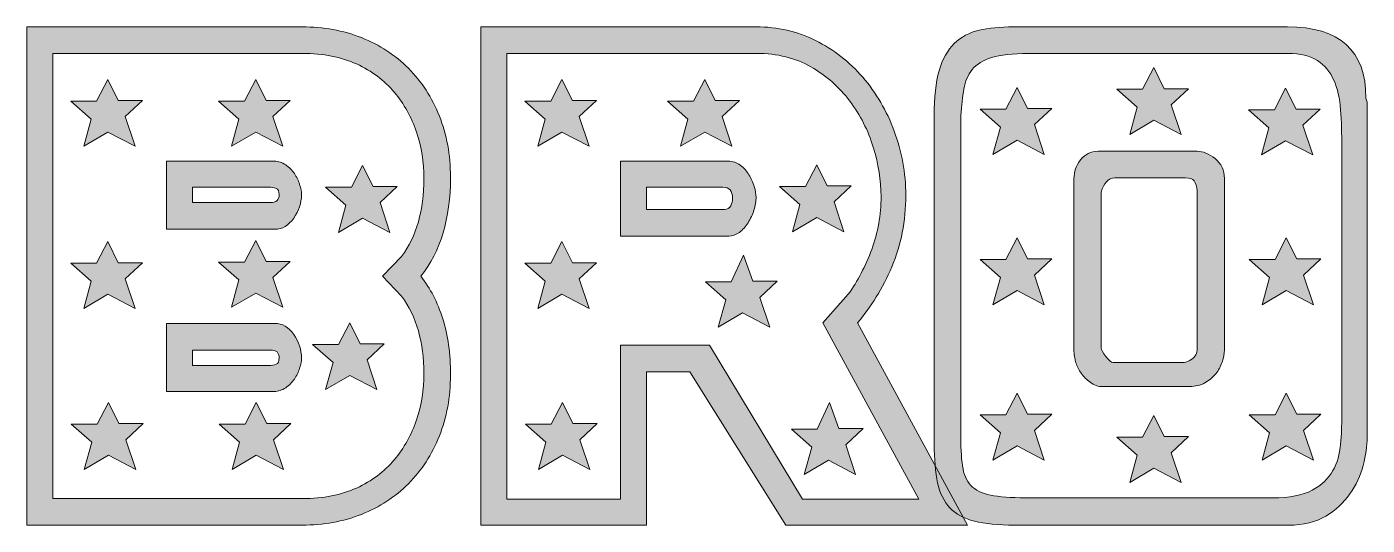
# Model space of a CAD drawing. Header units: centimetres. Extents: x 1.6 to 18.2, y -19 to -0.7.
# Drawn here: x 1.68 to 16.97, y -18.97 to -13.29 of the extents above; entities that cross this region are included whole.
import ezdxf

# ---------------------------------------------------------------- set-up
doc = ezdxf.new("R2010")
doc.units = ezdxf.units.CM
doc.header["$MEASUREMENT"] = 0
doc.layers.add('Capa 1', color=7, linetype='Continuous')

msp = doc.modelspace()

# ---------------------------------------------------------------- hatches: boundary and pattern name
at = {"layer": 'Capa 1', "true_color": 0x1c1c1b}
h = msp.add_hatch(color=250, dxfattribs=at)
h.dxf.hatch_style = 2
edge = h.paths.add_edge_path()
edge.add_spline(control_points=[(1.679, -13.286), (1.679, -13.286), (4.819, -13.286), (4.819, -13.286), (5.063, -13.286), (5.289, -13.327), (5.496, -13.409), (5.703, -13.491), (5.882, -13.608), (6.032, -13.758), (6.183, -13.909), (6.3, -14.09), (6.385, -14.302), (6.47, -14.513), (6.512, -14.746), (6.512, -15), (6.512, -15.471), (6.399, -15.847), (6.173, -16.129), (6.282, -16.265), (6.365, -16.427), (6.424, -16.612), (6.483, -16.798), (6.512, -17.011), (6.512, -17.251), (6.512, -17.505), (6.47, -17.738), (6.385, -17.949), (6.3, -18.161), (6.183, -18.342), (6.032, -18.493), (5.882, -18.643), (5.703, -18.76), (5.496, -18.842), (5.289, -18.924), (5.063, -18.965), (4.819, -18.965), (4.819, -18.965), (1.679, -18.965), (1.679, -18.965), (1.679, -18.965), (1.679, -13.286), (1.679, -13.286)], knot_values=[0, 0, 0, 0, 1, 1, 1, 2, 2, 2, 3, 3, 3, 4, 4, 4, 5, 5, 5, 6, 6, 6, 7, 7, 7, 8, 8, 8, 9, 9, 9, 10, 10, 10, 11, 11, 11, 12, 12, 12, 13, 13, 13, 14, 14, 14, 14], degree=3, periodic=1)
edge = h.paths.add_edge_path()
edge.add_spline(control_points=[(5.955, -15.903), (6.124, -15.673), (6.209, -15.376), (6.209, -15.014), (6.209, -14.831), (6.181, -14.654), (6.124, -14.485), (6.068, -14.316), (5.983, -14.164), (5.87, -14.03), (5.757, -13.896), (5.614, -13.789), (5.44, -13.709), (5.266, -13.629), (5.061, -13.589), (4.826, -13.589), (4.826, -13.589), (1.976, -13.589), (1.976, -13.589), (1.976, -13.589), (1.976, -18.662), (1.976, -18.662), (1.976, -18.662), (4.826, -18.662), (4.826, -18.662), (5.061, -18.662), (5.266, -18.622), (5.44, -18.542), (5.614, -18.462), (5.757, -18.355), (5.87, -18.221), (5.983, -18.087), (6.068, -17.935), (6.124, -17.766), (6.181, -17.597), (6.209, -17.42), (6.209, -17.237), (6.209, -16.884), (6.124, -16.59), (5.955, -16.355), (5.955, -16.355), (5.736, -16.129), (5.736, -16.129), (5.736, -16.129), (5.955, -15.903), (5.955, -15.903)], knot_values=[0, 0, 0, 0, 1, 1, 1, 2, 2, 2, 3, 3, 3, 4, 4, 4, 5, 5, 5, 6, 6, 6, 7, 7, 7, 8, 8, 8, 9, 9, 9, 10, 10, 10, 11, 11, 11, 12, 12, 12, 13, 13, 13, 14, 14, 14, 15, 15, 15, 15], degree=3, periodic=1)
h.paths.add_polyline_path([(2.476, -14.132), (2.603, -13.885), (2.723, -14.125), (2.999, -14.125), (2.801, -14.309), (2.914, -14.647), (2.603, -14.485), (2.328, -14.647), (2.413, -14.337), (2.18, -14.132)])
h.paths.add_polyline_path([(2.476, -15.981), (2.603, -15.734), (2.723, -15.974), (2.999, -15.974), (2.801, -16.157), (2.914, -16.496), (2.603, -16.334), (2.328, -16.496), (2.413, -16.185), (2.18, -15.981)])
h.paths.add_polyline_path([(2.483, -17.815), (2.61, -17.568), (2.73, -17.808), (3.006, -17.808), (2.808, -17.992), (2.921, -18.33), (2.61, -18.168), (2.335, -18.33), (2.42, -18.02), (2.187, -17.815)])
edge = h.paths.add_edge_path()
edge.add_spline(control_points=[(4.632, -14.859), (4.672, -14.887), (4.705, -14.92), (4.731, -14.958), (4.757, -14.995), (4.777, -15.037), (4.791, -15.081), (4.805, -15.126), (4.812, -15.165), (4.812, -15.198), (4.812, -15.292), (4.782, -15.381), (4.724, -15.466), (4.665, -15.55), (4.593, -15.593), (4.508, -15.593), (4.508, -15.593), (3.274, -15.593), (3.274, -15.593), (3.274, -15.593), (3.274, -14.817), (3.274, -14.817), (3.274, -14.817), (4.501, -14.817), (4.501, -14.817), (4.548, -14.817), (4.592, -14.831), (4.632, -14.859)], knot_values=[0, 0, 0, 0, 1, 1, 1, 2, 2, 2, 3, 3, 3, 4, 4, 4, 5, 5, 5, 6, 6, 6, 7, 7, 7, 8, 8, 8, 9, 9, 9, 9], degree=3, periodic=1)
edge = h.paths.add_edge_path()
edge.add_spline(control_points=[(3.274, -17.441), (3.274, -17.441), (3.274, -16.665), (3.274, -16.665), (3.274, -16.665), (4.508, -16.665), (4.508, -16.665), (4.593, -16.665), (4.665, -16.708), (4.724, -16.792), (4.782, -16.877), (4.812, -16.966), (4.812, -17.06), (4.812, -17.093), (4.805, -17.132), (4.791, -17.177), (4.777, -17.221), (4.757, -17.263), (4.731, -17.3), (4.705, -17.338), (4.672, -17.371), (4.632, -17.399), (4.592, -17.427), (4.548, -17.441), (4.501, -17.441), (4.501, -17.441), (3.274, -17.441), (3.274, -17.441)], knot_values=[0, 0, 0, 0, 1, 1, 1, 2, 2, 2, 3, 3, 3, 4, 4, 4, 5, 5, 5, 6, 6, 6, 7, 7, 7, 8, 8, 8, 9, 9, 9, 9], degree=3, periodic=1)
edge = h.paths.add_edge_path()
edge.add_spline(control_points=[(4.558, -15.198), (4.558, -15.16), (4.546, -15.137), (4.522, -15.127), (4.499, -15.118), (4.471, -15.113), (4.438, -15.113), (4.438, -15.113), (3.57, -15.113), (3.57, -15.113), (3.57, -15.113), (3.57, -15.289), (3.57, -15.289), (3.57, -15.289), (4.459, -15.289), (4.459, -15.289), (4.525, -15.289), (4.558, -15.259), (4.558, -15.198)], knot_values=[0, 0, 0, 0, 1, 1, 1, 2, 2, 2, 3, 3, 3, 4, 4, 4, 5, 5, 5, 6, 6, 6, 6], degree=3, periodic=1)
edge = h.paths.add_edge_path()
edge.add_spline(control_points=[(3.57, -16.969), (3.57, -16.969), (3.57, -17.145), (3.57, -17.145), (3.57, -17.145), (4.438, -17.145), (4.438, -17.145), (4.471, -17.145), (4.499, -17.14), (4.522, -17.131), (4.546, -17.122), (4.558, -17.098), (4.558, -17.06), (4.558, -16.999), (4.525, -16.969), (4.459, -16.969), (4.459, -16.969), (3.57, -16.969), (3.57, -16.969)], knot_values=[0, 0, 0, 0, 1, 1, 1, 2, 2, 2, 3, 3, 3, 4, 4, 4, 5, 5, 5, 6, 6, 6, 6], degree=3, periodic=1)
h.paths.add_polyline_path([(4.163, -14.132), (4.29, -13.885), (4.41, -14.125), (4.685, -14.125), (4.487, -14.309), (4.6, -14.647), (4.29, -14.485), (4.015, -14.647), (4.099, -14.337), (3.866, -14.132)])
h.paths.add_polyline_path([(4.163, -15.967), (4.29, -15.72), (4.41, -15.96), (4.685, -15.96), (4.487, -16.143), (4.6, -16.482), (4.29, -16.32), (4.015, -16.482), (4.099, -16.171), (3.866, -15.967)])
h.paths.add_polyline_path([(4.17, -17.815), (4.297, -17.568), (4.417, -17.808), (4.692, -17.808), (4.494, -17.992), (4.607, -18.33), (4.297, -18.168), (4.022, -18.33), (4.106, -18.02), (3.873, -17.815)])
h.paths.add_polyline_path([(5.235, -16.905), (5.362, -16.658), (5.482, -16.898), (5.757, -16.898), (5.56, -17.082), (5.673, -17.42), (5.362, -17.258), (5.087, -17.42), (5.172, -17.11), (4.939, -16.905)])
h.paths.add_polyline_path([(5.383, -15.113), (5.51, -14.866), (5.63, -15.106), (5.905, -15.106), (5.708, -15.289), (5.821, -15.628), (5.51, -15.466), (5.235, -15.628), (5.32, -15.318), (5.087, -15.113)])
h = msp.add_hatch(color=250, dxfattribs=at)
h.dxf.hatch_style = 2
edge = h.paths.add_edge_path()
edge.add_spline(control_points=[(6.858, -13.286), (6.858, -13.286), (9.998, -13.286), (9.998, -13.286), (10.242, -13.286), (10.468, -13.337), (10.675, -13.441), (10.882, -13.544), (11.062, -13.684), (11.215, -13.861), (11.367, -14.037), (11.487, -14.242), (11.574, -14.475), (11.661, -14.707), (11.705, -14.951), (11.705, -15.205), (11.705, -15.501), (11.652, -15.773), (11.546, -16.02), (11.44, -16.267), (11.31, -16.479), (11.155, -16.658), (11.155, -16.658), (12.411, -18.965), (12.411, -18.965), (12.411, -18.965), (10.336, -18.965), (10.336, -18.965), (10.336, -18.965), (9.243, -17.216), (9.243, -17.216), (9.243, -17.216), (8.749, -17.216), (8.749, -17.216), (8.749, -17.216), (8.749, -18.965), (8.749, -18.965), (8.749, -18.965), (6.858, -18.965), (6.858, -18.965), (6.858, -18.965), (6.858, -13.286), (6.858, -13.286)], knot_values=[0, 0, 0, 0, 1, 1, 1, 2, 2, 2, 3, 3, 3, 4, 4, 4, 5, 5, 5, 6, 6, 6, 7, 7, 7, 8, 8, 8, 9, 9, 9, 10, 10, 10, 11, 11, 11, 12, 12, 12, 13, 13, 13, 14, 14, 14, 14], degree=3, periodic=1)
edge = h.paths.add_edge_path()
edge.add_spline(control_points=[(8.452, -16.912), (8.452, -16.912), (9.468, -16.912), (9.468, -16.912), (9.468, -16.912), (10.527, -18.669), (10.527, -18.669), (10.527, -18.669), (11.853, -18.669), (11.853, -18.669), (11.853, -18.669), (10.76, -16.658), (10.76, -16.658), (10.76, -16.658), (11.049, -16.334), (11.049, -16.334), (11.157, -16.183), (11.246, -16.013), (11.317, -15.822), (11.388, -15.632), (11.423, -15.431), (11.423, -15.219), (11.423, -15.035), (11.393, -14.848), (11.335, -14.658), (11.276, -14.467), (11.186, -14.292), (11.066, -14.132), (10.947, -13.972), (10.798, -13.842), (10.622, -13.741), (10.446, -13.64), (10.24, -13.589), (10.005, -13.589), (10.005, -13.589), (7.154, -13.589), (7.154, -13.589), (7.154, -13.589), (7.154, -18.669), (7.154, -18.669), (7.154, -18.669), (8.452, -18.669), (8.452, -18.669), (8.452, -18.669), (8.452, -16.912), (8.452, -16.912)], knot_values=[0, 0, 0, 0, 1, 1, 1, 2, 2, 2, 3, 3, 3, 4, 4, 4, 5, 5, 5, 6, 6, 6, 7, 7, 7, 8, 8, 8, 9, 9, 9, 10, 10, 10, 11, 11, 11, 12, 12, 12, 13, 13, 13, 14, 14, 14, 15, 15, 15, 15], degree=3, periodic=1)
h.paths.add_polyline_path([(7.507, -14.647), (7.592, -14.337), (7.359, -14.132), (7.655, -14.132), (7.782, -13.885), (7.902, -14.125), (8.177, -14.125), (7.98, -14.309), (8.093, -14.647), (7.782, -14.485)])
h.paths.add_polyline_path([(7.507, -16.496), (7.592, -16.185), (7.359, -15.981), (7.655, -15.981), (7.782, -15.734), (7.902, -15.974), (8.177, -15.974), (7.98, -16.157), (8.093, -16.496), (7.782, -16.334)])
h.paths.add_polyline_path([(7.514, -18.33), (7.599, -18.02), (7.366, -17.815), (7.662, -17.815), (7.789, -17.568), (7.909, -17.808), (8.184, -17.808), (7.987, -17.992), (8.1, -18.33), (7.789, -18.168)])
edge = h.paths.add_edge_path()
edge.add_spline(control_points=[(8.452, -14.817), (8.452, -14.817), (9.68, -14.817), (9.68, -14.817), (9.732, -14.817), (9.778, -14.832), (9.818, -14.863), (9.858, -14.893), (9.891, -14.93), (9.916, -14.972), (9.942, -15.014), (9.962, -15.059), (9.976, -15.106), (9.991, -15.153), (9.998, -15.193), (9.998, -15.226), (9.998, -15.273), (9.989, -15.322), (9.973, -15.374), (9.956, -15.426), (9.934, -15.474), (9.906, -15.519), (9.878, -15.563), (9.845, -15.6), (9.807, -15.628), (9.769, -15.656), (9.729, -15.67), (9.687, -15.67), (9.687, -15.67), (8.452, -15.67), (8.452, -15.67), (8.452, -15.67), (8.452, -14.817), (8.452, -14.817)], knot_values=[0, 0, 0, 0, 1, 1, 1, 2, 2, 2, 3, 3, 3, 4, 4, 4, 5, 5, 5, 6, 6, 6, 7, 7, 7, 8, 8, 8, 9, 9, 9, 10, 10, 10, 11, 11, 11, 11], degree=3, periodic=1)
edge = h.paths.add_edge_path()
edge.add_spline(control_points=[(8.749, -15.367), (8.749, -15.367), (9.638, -15.367), (9.638, -15.367), (9.671, -15.367), (9.694, -15.353), (9.708, -15.325), (9.722, -15.296), (9.729, -15.268), (9.729, -15.24), (9.729, -15.155), (9.692, -15.113), (9.617, -15.113), (9.617, -15.113), (8.749, -15.113), (8.749, -15.113), (8.749, -15.113), (8.749, -15.367), (8.749, -15.367)], knot_values=[0, 0, 0, 0, 1, 1, 1, 2, 2, 2, 3, 3, 3, 4, 4, 4, 5, 5, 5, 6, 6, 6, 6], degree=3, periodic=1)
h.paths.add_polyline_path([(9.137, -14.647), (9.221, -14.337), (8.989, -14.132), (9.285, -14.132), (9.412, -13.885), (9.532, -14.125), (9.807, -14.125), (9.61, -14.309), (9.722, -14.647), (9.412, -14.485)])
h.paths.add_polyline_path([(9.567, -16.708), (9.652, -16.397), (9.419, -16.193), (9.715, -16.193), (9.856, -15.889), (9.962, -16.185), (10.237, -16.185), (10.04, -16.369), (10.153, -16.708), (9.842, -16.545)])
h.paths.add_polyline_path([(10.414, -15.621), (10.498, -15.311), (10.266, -15.106), (10.562, -15.106), (10.689, -14.859), (10.809, -15.099), (11.084, -15.099), (10.887, -15.282), (10.999, -15.621), (10.689, -15.459)])
h.paths.add_polyline_path([(10.548, -18.387), (10.633, -18.076), (10.4, -17.872), (10.696, -17.872), (10.837, -17.568), (10.943, -17.865), (11.218, -17.865), (11.021, -18.048), (11.133, -18.387), (10.823, -18.224)])
h = msp.add_hatch(color=250, dxfattribs=at)
h.dxf.hatch_style = 2
edge = h.paths.add_edge_path()
edge.add_spline(control_points=[(16.968, -14.146), (16.968, -14.146), (16.968, -17.963), (16.968, -17.963), (16.968, -18.062), (16.953, -18.169), (16.923, -18.284), (16.892, -18.4), (16.841, -18.508), (16.771, -18.609), (16.7, -18.71), (16.609, -18.795), (16.496, -18.863), (16.383, -18.931), (16.242, -18.965), (16.072, -18.965), (16.072, -18.965), (12.947, -18.965), (12.947, -18.965), (12.759, -18.965), (12.606, -18.95), (12.488, -18.919), (12.371, -18.889), (12.278, -18.838), (12.209, -18.768), (12.141, -18.697), (12.094, -18.602), (12.068, -18.482), (12.042, -18.362), (12.03, -18.213), (12.03, -18.034), (12.03, -18.034), (12.03, -14.302), (12.03, -14.302), (12.03, -14.09), (12.048, -13.918), (12.086, -13.787), (12.124, -13.655), (12.181, -13.551), (12.259, -13.476), (12.336, -13.401), (12.431, -13.35), (12.541, -13.324), (12.652, -13.299), (12.782, -13.286), (12.933, -13.286), (12.933, -13.286), (16.058, -13.286), (16.058, -13.286), (16.656, -13.286), (16.954, -13.556), (16.954, -14.097), (16.954, -14.097), (16.968, -14.146), (16.968, -14.146)], knot_values=[0, 0, 0, 0, 1, 1, 1, 2, 2, 2, 3, 3, 3, 4, 4, 4, 5, 5, 5, 6, 6, 6, 7, 7, 7, 8, 8, 8, 9, 9, 9, 10, 10, 10, 11, 11, 11, 12, 12, 12, 13, 13, 13, 14, 14, 14, 15, 15, 15, 16, 16, 16, 17, 17, 17, 18, 18, 18, 18], degree=3, periodic=1)
edge = h.paths.add_edge_path()
edge.add_spline(control_points=[(12.333, -17.963), (12.333, -18.114), (12.341, -18.234), (12.358, -18.323), (12.374, -18.413), (12.411, -18.482), (12.467, -18.531), (12.523, -18.581), (12.605, -18.614), (12.71, -18.63), (12.816, -18.647), (12.959, -18.655), (13.137, -18.655), (13.137, -18.655), (15.889, -18.655), (15.889, -18.655), (16.082, -18.655), (16.232, -18.625), (16.34, -18.567), (16.449, -18.508), (16.527, -18.434), (16.577, -18.344), (16.626, -18.255), (16.656, -18.155), (16.665, -18.045), (16.674, -17.934), (16.679, -17.827), (16.679, -17.724), (16.679, -17.724), (16.679, -14.661), (16.679, -14.661), (16.679, -14.506), (16.674, -14.363), (16.665, -14.231), (16.656, -14.099), (16.63, -13.987), (16.587, -13.892), (16.545, -13.798), (16.483, -13.724), (16.4, -13.67), (16.318, -13.616), (16.206, -13.589), (16.065, -13.589), (16.065, -13.589), (13.102, -13.589), (13.102, -13.589), (12.923, -13.589), (12.784, -13.604), (12.686, -13.635), (12.587, -13.666), (12.513, -13.711), (12.463, -13.773), (12.414, -13.834), (12.382, -13.908), (12.368, -13.995), (12.354, -14.082), (12.342, -14.182), (12.333, -14.295), (12.333, -14.295), (12.333, -17.963), (12.333, -17.963)], knot_values=[0, 0, 0, 0, 1, 1, 1, 2, 2, 2, 3, 3, 3, 4, 4, 4, 5, 5, 5, 6, 6, 6, 7, 7, 7, 8, 8, 8, 9, 9, 9, 10, 10, 10, 11, 11, 11, 12, 12, 12, 13, 13, 13, 14, 14, 14, 15, 15, 15, 16, 16, 16, 17, 17, 17, 18, 18, 18, 19, 19, 19, 20, 20, 20, 20], degree=3, periodic=1)
h.paths.add_polyline_path([(12.784, -14.429), (12.552, -14.224), (12.848, -14.224), (12.975, -13.977), (13.095, -14.217), (13.37, -14.217), (13.173, -14.4), (13.285, -14.739), (12.975, -14.577), (12.7, -14.739)])
h.paths.add_polyline_path([(12.784, -16.143), (12.552, -15.939), (12.848, -15.939), (12.975, -15.692), (13.095, -15.931), (13.37, -15.931), (13.173, -16.115), (13.285, -16.454), (12.975, -16.291), (12.7, -16.454)])
h.paths.add_polyline_path([(12.784, -17.914), (12.552, -17.709), (12.848, -17.709), (12.975, -17.462), (13.095, -17.702), (13.37, -17.702), (13.173, -17.886), (13.285, -18.224), (12.975, -18.062), (12.7, -18.224)])
edge = h.paths.add_edge_path()
edge.add_spline(control_points=[(13.913, -17.385), (13.862, -17.371), (13.817, -17.347), (13.779, -17.314), (13.742, -17.281), (13.711, -17.245), (13.688, -17.205), (13.664, -17.165), (13.648, -17.125), (13.638, -17.085), (13.629, -17.045), (13.624, -17.011), (13.624, -16.983), (13.624, -16.983), (13.624, -15.014), (13.624, -15.014), (13.624, -14.939), (13.649, -14.868), (13.698, -14.803), (13.748, -14.737), (13.815, -14.704), (13.899, -14.704), (13.899, -14.704), (15.028, -14.704), (15.028, -14.704), (15.094, -14.704), (15.162, -14.732), (15.233, -14.788), (15.303, -14.845), (15.339, -14.92), (15.339, -15.014), (15.339, -15.014), (15.339, -16.969), (15.339, -16.969), (15.339, -17.011), (15.33, -17.057), (15.314, -17.106), (15.297, -17.156), (15.273, -17.2), (15.24, -17.24), (15.207, -17.28), (15.166, -17.314), (15.116, -17.343), (15.067, -17.371), (15.009, -17.385), (14.943, -17.385), (14.943, -17.385), (13.913, -17.385), (13.913, -17.385)], knot_values=[0, 0, 0, 0, 1, 1, 1, 2, 2, 2, 3, 3, 3, 4, 4, 4, 5, 5, 5, 6, 6, 6, 7, 7, 7, 8, 8, 8, 9, 9, 9, 10, 10, 10, 11, 11, 11, 12, 12, 12, 13, 13, 13, 14, 14, 14, 15, 15, 15, 16, 16, 16, 16], degree=3, periodic=1)
edge = h.paths.add_edge_path()
edge.add_spline(control_points=[(13.934, -16.947), (13.934, -16.966), (13.952, -16.998), (13.987, -17.043), (14.023, -17.087), (14.05, -17.11), (14.069, -17.11), (14.069, -17.11), (14.88, -17.11), (14.88, -17.11), (14.903, -17.11), (14.934, -17.097), (14.972, -17.071), (15.009, -17.045), (15.028, -17.006), (15.028, -16.955), (15.028, -16.955), (15.028, -15.155), (15.028, -15.155), (15.023, -15.104), (15.013, -15.066), (14.996, -15.042), (14.98, -15.019), (14.946, -15.007), (14.894, -15.007), (14.894, -15.007), (14.09, -15.007), (14.09, -15.007), (14.014, -15.012), (13.963, -15.066), (13.934, -15.17), (13.934, -15.17), (13.934, -16.947), (13.934, -16.947)], knot_values=[0, 0, 0, 0, 1, 1, 1, 2, 2, 2, 3, 3, 3, 4, 4, 4, 5, 5, 5, 6, 6, 6, 7, 7, 7, 8, 8, 8, 9, 9, 9, 10, 10, 10, 11, 11, 11, 11], degree=3, periodic=1)
h.paths.add_polyline_path([(14.344, -14.203), (14.111, -13.998), (14.407, -13.998), (14.534, -13.751), (14.654, -13.991), (14.929, -13.991), (14.732, -14.175), (14.845, -14.513), (14.534, -14.351), (14.259, -14.513)])
h.paths.add_polyline_path([(14.344, -18.168), (14.111, -17.963), (14.407, -17.963), (14.534, -17.717), (14.654, -17.956), (14.929, -17.956), (14.732, -18.14), (14.845, -18.478), (14.534, -18.316), (14.259, -18.478)])
h.paths.add_polyline_path([(15.847, -14.436), (15.614, -14.231), (15.91, -14.231), (16.037, -13.984), (16.157, -14.224), (16.432, -14.224), (16.235, -14.407), (16.347, -14.746), (16.037, -14.584), (15.762, -14.746)])
h.paths.add_polyline_path([(15.854, -16.143), (15.621, -15.939), (15.917, -15.939), (16.044, -15.692), (16.164, -15.931), (16.439, -15.931), (16.242, -16.115), (16.355, -16.454), (16.044, -16.291), (15.769, -16.454)])
h.paths.add_polyline_path([(15.854, -17.914), (15.621, -17.709), (15.917, -17.709), (16.044, -17.462), (16.164, -17.702), (16.439, -17.702), (16.242, -17.886), (16.355, -18.224), (16.044, -18.062), (15.769, -18.224)])

# ---------------------------------------------------------------- linework, layer by layer
at = {"layer": 'Capa 1', "lineweight": 0}
for points in [[(14.344, -14.203), (14.111, -13.998), (14.407, -13.998), (14.534, -13.751), (14.654, -13.991), (14.929, -13.991), (14.732, -14.175), (14.845, -14.513), (14.534, -14.351), (14.259, -14.513), (14.344, -14.203)], [(2.476, -14.132), (2.603, -13.885), (2.723, -14.125), (2.999, -14.125), (2.801, -14.309), (2.914, -14.647), (2.603, -14.485), (2.328, -14.647), (2.413, -14.337), (2.18, -14.132), (2.476, -14.132)], [(4.163, -14.132), (4.29, -13.885), (4.41, -14.125), (4.685, -14.125), (4.487, -14.309), (4.6, -14.647), (4.29, -14.485), (4.015, -14.647), (4.099, -14.337), (3.866, -14.132), (4.163, -14.132)], [(7.507, -14.647), (7.592, -14.337), (7.359, -14.132), (7.655, -14.132), (7.782, -13.885), (7.902, -14.125), (8.177, -14.125), (7.98, -14.309), (8.093, -14.647), (7.782, -14.485), (7.507, -14.647)], [(9.137, -14.647), (9.221, -14.337), (8.989, -14.132), (9.285, -14.132), (9.412, -13.885), (9.532, -14.125), (9.807, -14.125), (9.61, -14.309), (9.722, -14.647), (9.412, -14.485), (9.137, -14.647)], [(12.784, -14.429), (12.552, -14.224), (12.848, -14.224), (12.975, -13.977), (13.095, -14.217), (13.37, -14.217), (13.173, -14.4), (13.285, -14.739), (12.975, -14.577), (12.7, -14.739), (12.784, -14.429)], [(15.847, -14.436), (15.614, -14.231), (15.91, -14.231), (16.037, -13.984), (16.157, -14.224), (16.432, -14.224), (16.235, -14.407), (16.347, -14.746), (16.037, -14.584), (15.762, -14.746), (15.847, -14.436)], [(5.383, -15.113), (5.51, -14.866), (5.63, -15.106), (5.905, -15.106), (5.708, -15.289), (5.821, -15.628), (5.51, -15.466), (5.235, -15.628), (5.32, -15.318), (5.087, -15.113), (5.383, -15.113)], [(10.414, -15.621), (10.498, -15.311), (10.266, -15.106), (10.562, -15.106), (10.689, -14.859), (10.809, -15.099), (11.084, -15.099), (10.887, -15.282), (10.999, -15.621), (10.689, -15.459), (10.414, -15.621)], [(2.476, -15.981), (2.603, -15.734), (2.723, -15.974), (2.999, -15.974), (2.801, -16.157), (2.914, -16.496), (2.603, -16.334), (2.328, -16.496), (2.413, -16.185), (2.18, -15.981), (2.476, -15.981)], [(4.163, -15.967), (4.29, -15.72), (4.41, -15.96), (4.685, -15.96), (4.487, -16.143), (4.6, -16.482), (4.29, -16.32), (4.015, -16.482), (4.099, -16.171), (3.866, -15.967), (4.163, -15.967)], [(7.507, -16.496), (7.592, -16.185), (7.359, -15.981), (7.655, -15.981), (7.782, -15.734), (7.902, -15.974), (8.177, -15.974), (7.98, -16.157), (8.093, -16.496), (7.782, -16.334), (7.507, -16.496)], [(12.784, -16.143), (12.552, -15.939), (12.848, -15.939), (12.975, -15.692), (13.095, -15.931), (13.37, -15.931), (13.173, -16.115), (13.285, -16.454), (12.975, -16.291), (12.7, -16.454), (12.784, -16.143)], [(15.854, -16.143), (15.621, -15.939), (15.917, -15.939), (16.044, -15.692), (16.164, -15.931), (16.439, -15.931), (16.242, -16.115), (16.355, -16.454), (16.044, -16.291), (15.769, -16.454), (15.854, -16.143)], [(9.567, -16.708), (9.652, -16.397), (9.419, -16.193), (9.715, -16.193), (9.856, -15.889), (9.962, -16.185), (10.237, -16.185), (10.04, -16.369), (10.153, -16.708), (9.842, -16.545), (9.567, -16.708)], [(5.235, -16.905), (5.362, -16.658), (5.482, -16.898), (5.757, -16.898), (5.56, -17.082), (5.673, -17.42), (5.362, -17.258), (5.087, -17.42), (5.172, -17.11), (4.939, -16.905), (5.235, -16.905)], [(2.483, -17.815), (2.61, -17.568), (2.73, -17.808), (3.006, -17.808), (2.808, -17.992), (2.921, -18.33), (2.61, -18.168), (2.335, -18.33), (2.42, -18.02), (2.187, -17.815), (2.483, -17.815)], [(4.17, -17.815), (4.297, -17.568), (4.417, -17.808), (4.692, -17.808), (4.494, -17.992), (4.607, -18.33), (4.297, -18.168), (4.022, -18.33), (4.106, -18.02), (3.873, -17.815), (4.17, -17.815)], [(7.514, -18.33), (7.599, -18.02), (7.366, -17.815), (7.662, -17.815), (7.789, -17.568), (7.909, -17.808), (8.184, -17.808), (7.987, -17.992), (8.1, -18.33), (7.789, -18.168), (7.514, -18.33)], [(10.548, -18.387), (10.633, -18.076), (10.4, -17.872), (10.696, -17.872), (10.837, -17.568), (10.943, -17.865), (11.218, -17.865), (11.021, -18.048), (11.133, -18.387), (10.823, -18.224), (10.548, -18.387)], [(12.784, -17.914), (12.552, -17.709), (12.848, -17.709), (12.975, -17.462), (13.095, -17.702), (13.37, -17.702), (13.173, -17.886), (13.285, -18.224), (12.975, -18.062), (12.7, -18.224), (12.784, -17.914)], [(15.854, -17.914), (15.621, -17.709), (15.917, -17.709), (16.044, -17.462), (16.164, -17.702), (16.439, -17.702), (16.242, -17.886), (16.355, -18.224), (16.044, -18.062), (15.769, -18.224), (15.854, -17.914)], [(14.344, -18.168), (14.111, -17.963), (14.407, -17.963), (14.534, -17.717), (14.654, -17.956), (14.929, -17.956), (14.732, -18.14), (14.845, -18.478), (14.534, -18.316), (14.259, -18.478), (14.344, -18.168)]]:
    msp.add_lwpolyline(points, dxfattribs=at)
for points, knots in [([(1.679, -13.286), (1.679, -13.286), (4.819, -13.286), (4.819, -13.286), (5.063, -13.286), (5.289, -13.327), (5.496, -13.409), (5.703, -13.491), (5.882, -13.608), (6.032, -13.758), (6.183, -13.909), (6.3, -14.09), (6.385, -14.302), (6.47, -14.513), (6.512, -14.746), (6.512, -15), (6.512, -15.471), (6.399, -15.847), (6.173, -16.129), (6.282, -16.265), (6.365, -16.427), (6.424, -16.612), (6.483, -16.798), (6.512, -17.011), (6.512, -17.251), (6.512, -17.505), (6.47, -17.738), (6.385, -17.949), (6.3, -18.161), (6.183, -18.342), (6.032, -18.493), (5.882, -18.643), (5.703, -18.76), (5.496, -18.842), (5.289, -18.924), (5.063, -18.965), (4.819, -18.965), (4.819, -18.965), (1.679, -18.965), (1.679, -18.965), (1.679, -18.965), (1.679, -13.286), (1.679, -13.286)], [0, 0, 0, 0, 1, 1, 1, 2, 2, 2, 3, 3, 3, 4, 4, 4, 5, 5, 5, 6, 6, 6, 7, 7, 7, 8, 8, 8, 9, 9, 9, 10, 10, 10, 11, 11, 11, 12, 12, 12, 13, 13, 13, 14, 14, 14, 14]), ([(6.858, -13.286), (6.858, -13.286), (9.998, -13.286), (9.998, -13.286), (10.242, -13.286), (10.468, -13.337), (10.675, -13.441), (10.882, -13.544), (11.062, -13.684), (11.215, -13.861), (11.367, -14.037), (11.487, -14.242), (11.574, -14.475), (11.661, -14.707), (11.705, -14.951), (11.705, -15.205), (11.705, -15.501), (11.652, -15.773), (11.546, -16.02), (11.44, -16.267), (11.31, -16.479), (11.155, -16.658), (11.155, -16.658), (12.411, -18.965), (12.411, -18.965), (12.411, -18.965), (10.336, -18.965), (10.336, -18.965), (10.336, -18.965), (9.243, -17.216), (9.243, -17.216), (9.243, -17.216), (8.749, -17.216), (8.749, -17.216), (8.749, -17.216), (8.749, -18.965), (8.749, -18.965), (8.749, -18.965), (6.858, -18.965), (6.858, -18.965), (6.858, -18.965), (6.858, -13.286), (6.858, -13.286)], [0, 0, 0, 0, 1, 1, 1, 2, 2, 2, 3, 3, 3, 4, 4, 4, 5, 5, 5, 6, 6, 6, 7, 7, 7, 8, 8, 8, 9, 9, 9, 10, 10, 10, 11, 11, 11, 12, 12, 12, 13, 13, 13, 14, 14, 14, 14]), ([(16.968, -14.146), (16.968, -14.146), (16.968, -17.963), (16.968, -17.963), (16.968, -18.062), (16.953, -18.169), (16.923, -18.284), (16.892, -18.4), (16.841, -18.508), (16.771, -18.609), (16.7, -18.71), (16.609, -18.795), (16.496, -18.863), (16.383, -18.931), (16.242, -18.965), (16.072, -18.965), (16.072, -18.965), (12.947, -18.965), (12.947, -18.965), (12.759, -18.965), (12.606, -18.95), (12.488, -18.919), (12.371, -18.889), (12.278, -18.838), (12.209, -18.768), (12.141, -18.697), (12.094, -18.602), (12.068, -18.482), (12.042, -18.362), (12.03, -18.213), (12.03, -18.034), (12.03, -18.034), (12.03, -14.302), (12.03, -14.302), (12.03, -14.09), (12.048, -13.918), (12.086, -13.787), (12.124, -13.655), (12.181, -13.551), (12.259, -13.476), (12.336, -13.401), (12.431, -13.35), (12.541, -13.324), (12.652, -13.299), (12.782, -13.286), (12.933, -13.286), (12.933, -13.286), (16.058, -13.286), (16.058, -13.286), (16.656, -13.286), (16.954, -13.556), (16.954, -14.097), (16.954, -14.097), (16.968, -14.146), (16.968, -14.146)], [0, 0, 0, 0, 1, 1, 1, 2, 2, 2, 3, 3, 3, 4, 4, 4, 5, 5, 5, 6, 6, 6, 7, 7, 7, 8, 8, 8, 9, 9, 9, 10, 10, 10, 11, 11, 11, 12, 12, 12, 13, 13, 13, 14, 14, 14, 15, 15, 15, 16, 16, 16, 17, 17, 17, 18, 18, 18, 18]), ([(5.955, -15.903), (6.124, -15.673), (6.209, -15.376), (6.209, -15.014), (6.209, -14.831), (6.181, -14.654), (6.124, -14.485), (6.068, -14.316), (5.983, -14.164), (5.87, -14.03), (5.757, -13.896), (5.614, -13.789), (5.44, -13.709), (5.266, -13.629), (5.061, -13.589), (4.826, -13.589), (4.826, -13.589), (1.976, -13.589), (1.976, -13.589), (1.976, -13.589), (1.976, -18.662), (1.976, -18.662), (1.976, -18.662), (4.826, -18.662), (4.826, -18.662), (5.061, -18.662), (5.266, -18.622), (5.44, -18.542), (5.614, -18.462), (5.757, -18.355), (5.87, -18.221), (5.983, -18.087), (6.068, -17.935), (6.124, -17.766), (6.181, -17.597), (6.209, -17.42), (6.209, -17.237), (6.209, -16.884), (6.124, -16.59), (5.955, -16.355), (5.955, -16.355), (5.736, -16.129), (5.736, -16.129), (5.736, -16.129), (5.955, -15.903), (5.955, -15.903)], [0, 0, 0, 0, 1, 1, 1, 2, 2, 2, 3, 3, 3, 4, 4, 4, 5, 5, 5, 6, 6, 6, 7, 7, 7, 8, 8, 8, 9, 9, 9, 10, 10, 10, 11, 11, 11, 12, 12, 12, 13, 13, 13, 14, 14, 14, 15, 15, 15, 15]), ([(8.452, -16.912), (8.452, -16.912), (9.468, -16.912), (9.468, -16.912), (9.468, -16.912), (10.527, -18.669), (10.527, -18.669), (10.527, -18.669), (11.853, -18.669), (11.853, -18.669), (11.853, -18.669), (10.76, -16.658), (10.76, -16.658), (10.76, -16.658), (11.049, -16.334), (11.049, -16.334), (11.157, -16.183), (11.246, -16.013), (11.317, -15.822), (11.388, -15.632), (11.423, -15.431), (11.423, -15.219), (11.423, -15.035), (11.393, -14.848), (11.335, -14.658), (11.276, -14.467), (11.186, -14.292), (11.066, -14.132), (10.947, -13.972), (10.798, -13.842), (10.622, -13.741), (10.446, -13.64), (10.24, -13.589), (10.005, -13.589), (10.005, -13.589), (7.154, -13.589), (7.154, -13.589), (7.154, -13.589), (7.154, -18.669), (7.154, -18.669), (7.154, -18.669), (8.452, -18.669), (8.452, -18.669), (8.452, -18.669), (8.452, -16.912), (8.452, -16.912)], [0, 0, 0, 0, 1, 1, 1, 2, 2, 2, 3, 3, 3, 4, 4, 4, 5, 5, 5, 6, 6, 6, 7, 7, 7, 8, 8, 8, 9, 9, 9, 10, 10, 10, 11, 11, 11, 12, 12, 12, 13, 13, 13, 14, 14, 14, 15, 15, 15, 15]), ([(12.333, -17.963), (12.333, -18.114), (12.341, -18.234), (12.358, -18.323), (12.374, -18.413), (12.411, -18.482), (12.467, -18.531), (12.523, -18.581), (12.605, -18.614), (12.71, -18.63), (12.816, -18.647), (12.959, -18.655), (13.137, -18.655), (13.137, -18.655), (15.889, -18.655), (15.889, -18.655), (16.082, -18.655), (16.232, -18.625), (16.34, -18.567), (16.449, -18.508), (16.527, -18.434), (16.577, -18.344), (16.626, -18.255), (16.656, -18.155), (16.665, -18.045), (16.674, -17.934), (16.679, -17.827), (16.679, -17.724), (16.679, -17.724), (16.679, -14.661), (16.679, -14.661), (16.679, -14.506), (16.674, -14.363), (16.665, -14.231), (16.656, -14.099), (16.63, -13.987), (16.587, -13.892), (16.545, -13.798), (16.483, -13.724), (16.4, -13.67), (16.318, -13.616), (16.206, -13.589), (16.065, -13.589), (16.065, -13.589), (13.102, -13.589), (13.102, -13.589), (12.923, -13.589), (12.784, -13.604), (12.686, -13.635), (12.587, -13.666), (12.513, -13.711), (12.463, -13.773), (12.414, -13.834), (12.382, -13.908), (12.368, -13.995), (12.354, -14.082), (12.342, -14.182), (12.333, -14.295), (12.333, -14.295), (12.333, -17.963), (12.333, -17.963)], [0, 0, 0, 0, 1, 1, 1, 2, 2, 2, 3, 3, 3, 4, 4, 4, 5, 5, 5, 6, 6, 6, 7, 7, 7, 8, 8, 8, 9, 9, 9, 10, 10, 10, 11, 11, 11, 12, 12, 12, 13, 13, 13, 14, 14, 14, 15, 15, 15, 16, 16, 16, 17, 17, 17, 18, 18, 18, 19, 19, 19, 20, 20, 20, 20]), ([(4.632, -14.859), (4.672, -14.887), (4.705, -14.92), (4.731, -14.958), (4.757, -14.995), (4.777, -15.037), (4.791, -15.081), (4.805, -15.126), (4.812, -15.165), (4.812, -15.198), (4.812, -15.292), (4.782, -15.381), (4.724, -15.466), (4.665, -15.55), (4.593, -15.593), (4.508, -15.593), (4.508, -15.593), (3.274, -15.593), (3.274, -15.593), (3.274, -15.593), (3.274, -14.817), (3.274, -14.817), (3.274, -14.817), (4.501, -14.817), (4.501, -14.817), (4.548, -14.817), (4.592, -14.831), (4.632, -14.859)], [0, 0, 0, 0, 1, 1, 1, 2, 2, 2, 3, 3, 3, 4, 4, 4, 5, 5, 5, 6, 6, 6, 7, 7, 7, 8, 8, 8, 9, 9, 9, 9]), ([(8.452, -14.817), (8.452, -14.817), (9.68, -14.817), (9.68, -14.817), (9.732, -14.817), (9.778, -14.832), (9.818, -14.863), (9.858, -14.893), (9.891, -14.93), (9.916, -14.972), (9.942, -15.014), (9.962, -15.059), (9.976, -15.106), (9.991, -15.153), (9.998, -15.193), (9.998, -15.226), (9.998, -15.273), (9.989, -15.322), (9.973, -15.374), (9.956, -15.426), (9.934, -15.474), (9.906, -15.519), (9.878, -15.563), (9.845, -15.6), (9.807, -15.628), (9.769, -15.656), (9.729, -15.67), (9.687, -15.67), (9.687, -15.67), (8.452, -15.67), (8.452, -15.67), (8.452, -15.67), (8.452, -14.817), (8.452, -14.817)], [0, 0, 0, 0, 1, 1, 1, 2, 2, 2, 3, 3, 3, 4, 4, 4, 5, 5, 5, 6, 6, 6, 7, 7, 7, 8, 8, 8, 9, 9, 9, 10, 10, 10, 11, 11, 11, 11]), ([(13.913, -17.385), (13.862, -17.371), (13.817, -17.347), (13.779, -17.314), (13.742, -17.281), (13.711, -17.245), (13.688, -17.205), (13.664, -17.165), (13.648, -17.125), (13.638, -17.085), (13.629, -17.045), (13.624, -17.011), (13.624, -16.983), (13.624, -16.983), (13.624, -15.014), (13.624, -15.014), (13.624, -14.939), (13.649, -14.868), (13.698, -14.803), (13.748, -14.737), (13.815, -14.704), (13.899, -14.704), (13.899, -14.704), (15.028, -14.704), (15.028, -14.704), (15.094, -14.704), (15.162, -14.732), (15.233, -14.788), (15.303, -14.845), (15.339, -14.92), (15.339, -15.014), (15.339, -15.014), (15.339, -16.969), (15.339, -16.969), (15.339, -17.011), (15.33, -17.057), (15.314, -17.106), (15.297, -17.156), (15.273, -17.2), (15.24, -17.24), (15.207, -17.28), (15.166, -17.314), (15.116, -17.343), (15.067, -17.371), (15.009, -17.385), (14.943, -17.385), (14.943, -17.385), (13.913, -17.385), (13.913, -17.385)], [0, 0, 0, 0, 1, 1, 1, 2, 2, 2, 3, 3, 3, 4, 4, 4, 5, 5, 5, 6, 6, 6, 7, 7, 7, 8, 8, 8, 9, 9, 9, 10, 10, 10, 11, 11, 11, 12, 12, 12, 13, 13, 13, 14, 14, 14, 15, 15, 15, 16, 16, 16, 16]), ([(4.558, -15.198), (4.558, -15.16), (4.546, -15.137), (4.522, -15.127), (4.499, -15.118), (4.471, -15.113), (4.438, -15.113), (4.438, -15.113), (3.57, -15.113), (3.57, -15.113), (3.57, -15.113), (3.57, -15.289), (3.57, -15.289), (3.57, -15.289), (4.459, -15.289), (4.459, -15.289), (4.525, -15.289), (4.558, -15.259), (4.558, -15.198)], [0, 0, 0, 0, 1, 1, 1, 2, 2, 2, 3, 3, 3, 4, 4, 4, 5, 5, 5, 6, 6, 6, 6]), ([(8.749, -15.367), (8.749, -15.367), (9.638, -15.367), (9.638, -15.367), (9.671, -15.367), (9.694, -15.353), (9.708, -15.325), (9.722, -15.296), (9.729, -15.268), (9.729, -15.24), (9.729, -15.155), (9.692, -15.113), (9.617, -15.113), (9.617, -15.113), (8.749, -15.113), (8.749, -15.113), (8.749, -15.113), (8.749, -15.367), (8.749, -15.367)], [0, 0, 0, 0, 1, 1, 1, 2, 2, 2, 3, 3, 3, 4, 4, 4, 5, 5, 5, 6, 6, 6, 6]), ([(13.934, -16.947), (13.934, -16.966), (13.952, -16.998), (13.987, -17.043), (14.023, -17.087), (14.05, -17.11), (14.069, -17.11), (14.069, -17.11), (14.88, -17.11), (14.88, -17.11), (14.903, -17.11), (14.934, -17.097), (14.972, -17.071), (15.009, -17.045), (15.028, -17.006), (15.028, -16.955), (15.028, -16.955), (15.028, -15.155), (15.028, -15.155), (15.023, -15.104), (15.013, -15.066), (14.996, -15.042), (14.98, -15.019), (14.946, -15.007), (14.894, -15.007), (14.894, -15.007), (14.09, -15.007), (14.09, -15.007), (14.014, -15.012), (13.963, -15.066), (13.934, -15.17), (13.934, -15.17), (13.934, -16.947), (13.934, -16.947)], [0, 0, 0, 0, 1, 1, 1, 2, 2, 2, 3, 3, 3, 4, 4, 4, 5, 5, 5, 6, 6, 6, 7, 7, 7, 8, 8, 8, 9, 9, 9, 10, 10, 10, 11, 11, 11, 11]), ([(3.274, -17.441), (3.274, -17.441), (3.274, -16.665), (3.274, -16.665), (3.274, -16.665), (4.508, -16.665), (4.508, -16.665), (4.593, -16.665), (4.665, -16.708), (4.724, -16.792), (4.782, -16.877), (4.812, -16.966), (4.812, -17.06), (4.812, -17.093), (4.805, -17.132), (4.791, -17.177), (4.777, -17.221), (4.757, -17.263), (4.731, -17.3), (4.705, -17.338), (4.672, -17.371), (4.632, -17.399), (4.592, -17.427), (4.548, -17.441), (4.501, -17.441), (4.501, -17.441), (3.274, -17.441), (3.274, -17.441)], [0, 0, 0, 0, 1, 1, 1, 2, 2, 2, 3, 3, 3, 4, 4, 4, 5, 5, 5, 6, 6, 6, 7, 7, 7, 8, 8, 8, 9, 9, 9, 9]), ([(3.57, -16.969), (3.57, -16.969), (3.57, -17.145), (3.57, -17.145), (3.57, -17.145), (4.438, -17.145), (4.438, -17.145), (4.471, -17.145), (4.499, -17.14), (4.522, -17.131), (4.546, -17.122), (4.558, -17.098), (4.558, -17.06), (4.558, -16.999), (4.525, -16.969), (4.459, -16.969), (4.459, -16.969), (3.57, -16.969), (3.57, -16.969)], [0, 0, 0, 0, 1, 1, 1, 2, 2, 2, 3, 3, 3, 4, 4, 4, 5, 5, 5, 6, 6, 6, 6])]:
    msp.add_open_spline(points, degree=3, knots=knots, dxfattribs=at)

doc.saveas('drawing.dxf')
